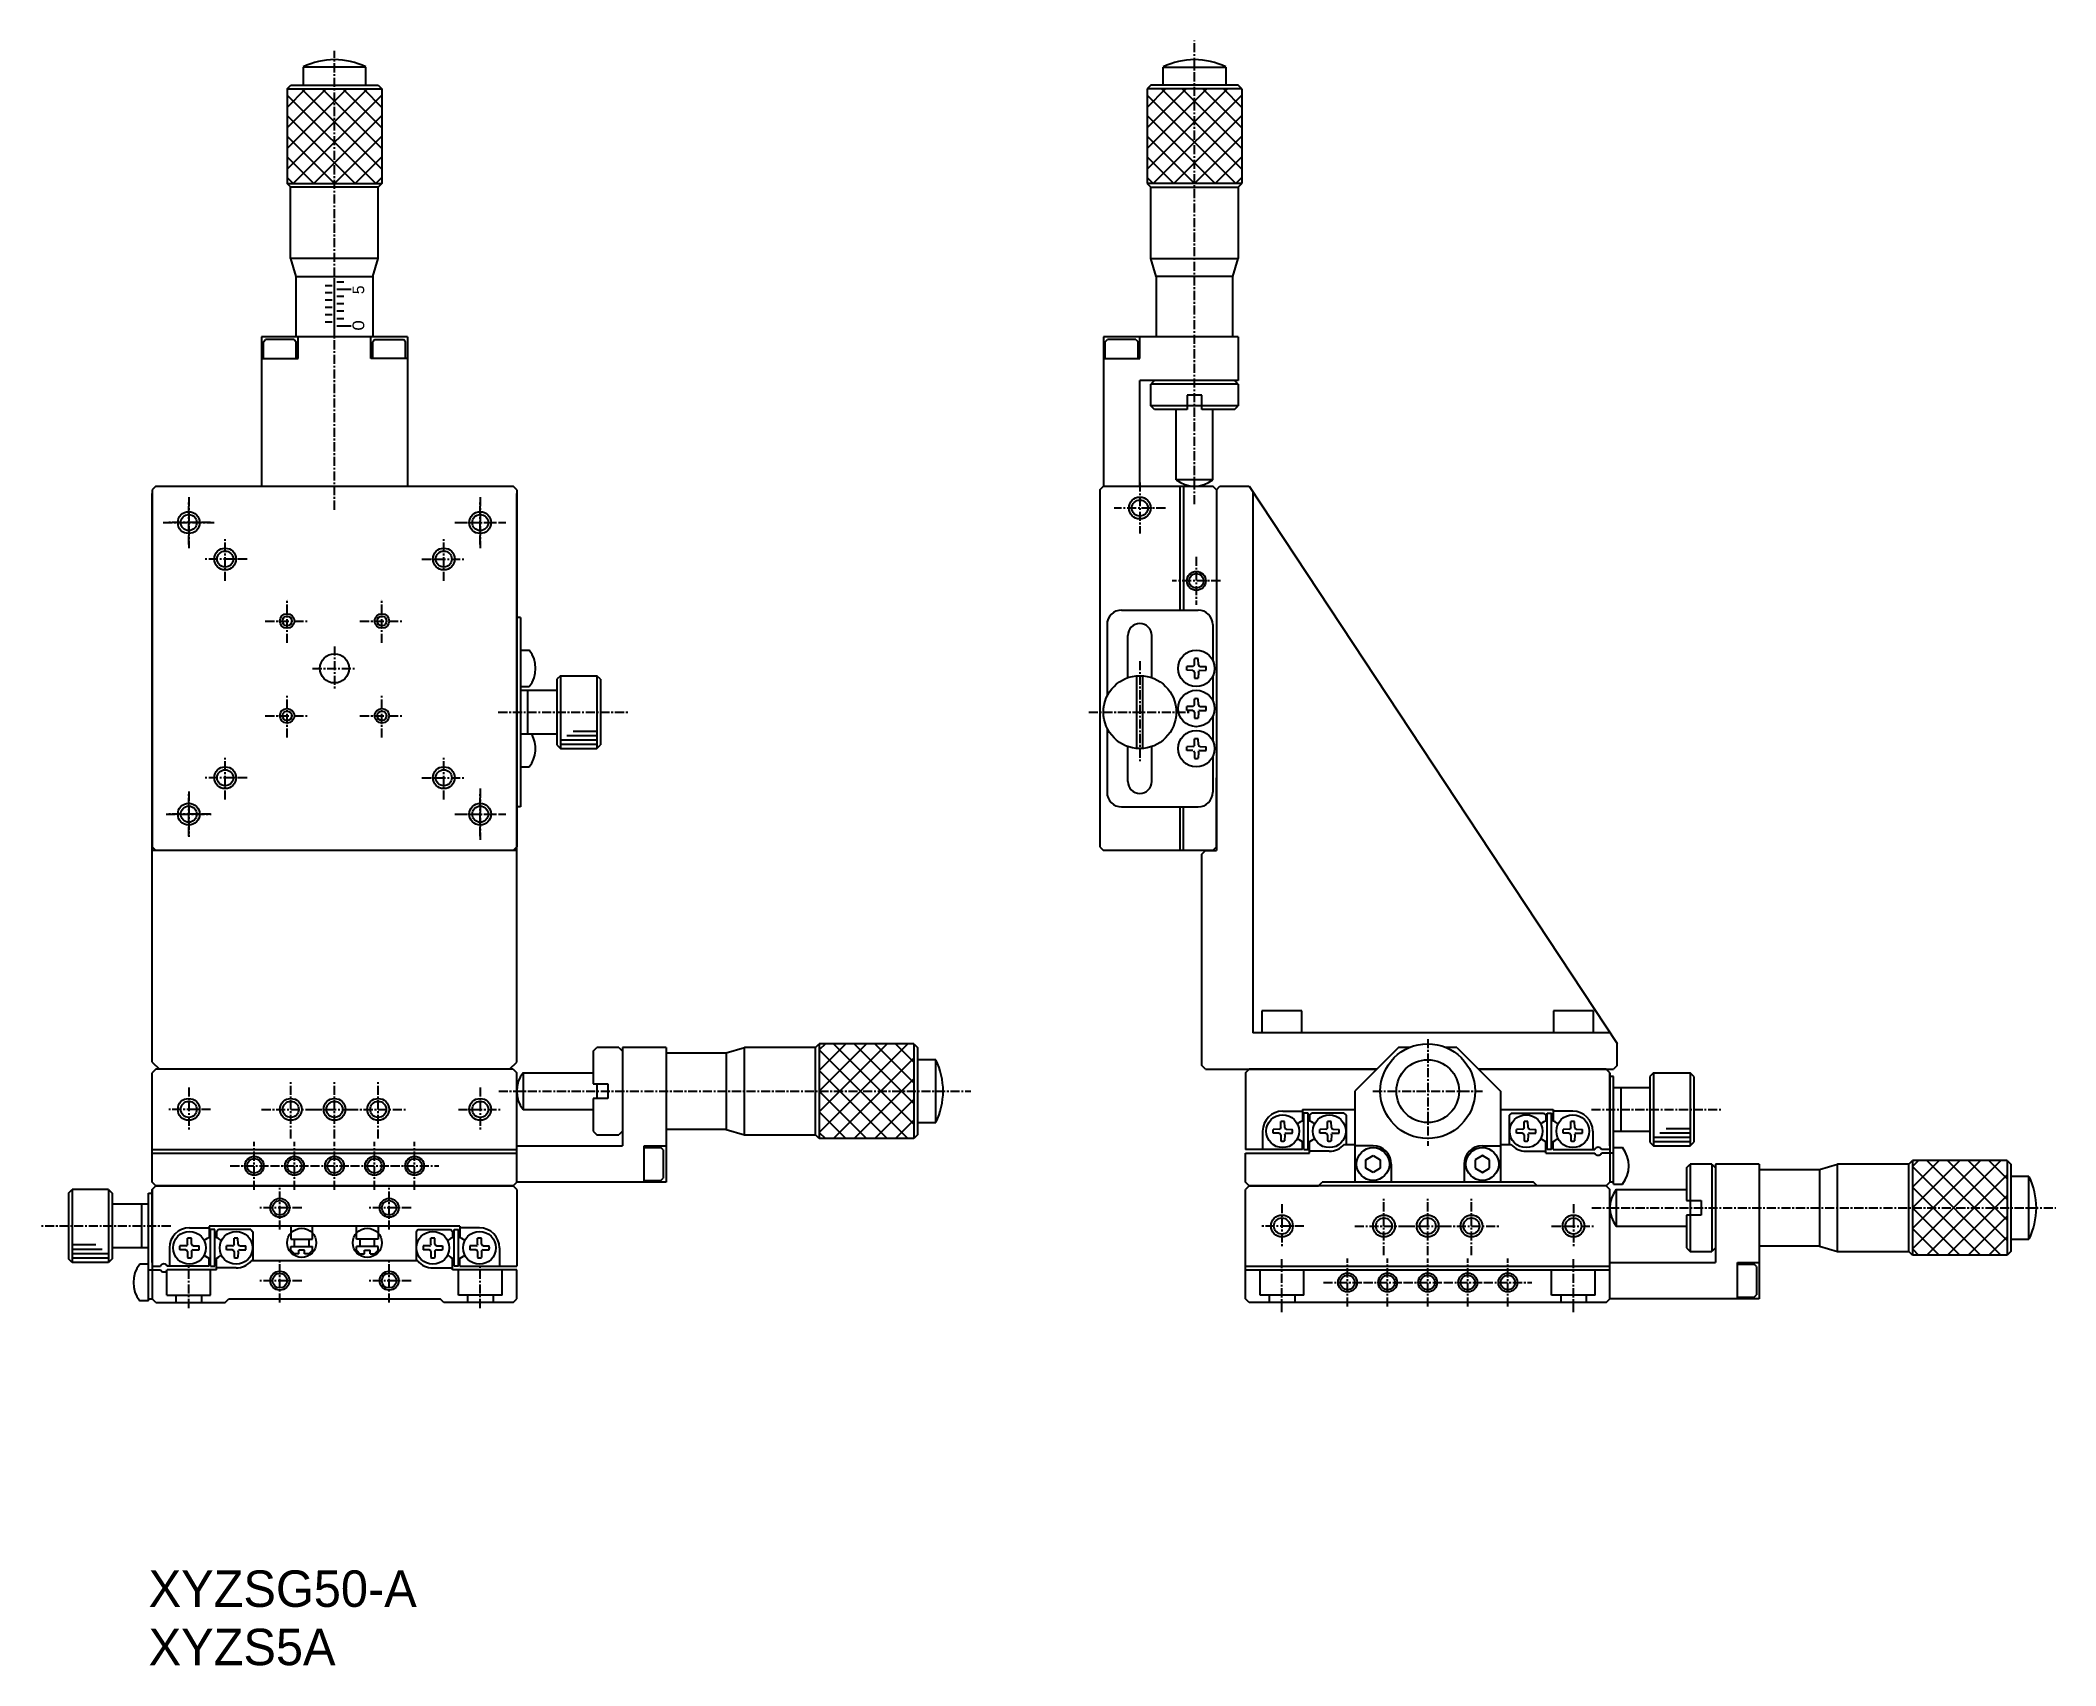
# Model space of a CAD drawing. Extents: x 80 to 357, y 110 to 333.
import ezdxf

# ---------------------------------------------------------------- set-up
doc = ezdxf.new("R2010")
doc.units = 0
doc.linetypes.add('CENTER', pattern=[2, 1.25, -0.25, 0.25, -0.25])
doc.layers.get('0').update_dxf_attribs({"linetype": 'CONTINUOUS'})
doc.layers.add('CENTER', color=1, linetype='CENTER')

msp = doc.modelspace()

# ---------------------------------------------------------------- linework, layer by layer
at = {"color": 3, "linetype": 'CONTINUOUS'}
for p, q in [((124.81, 329.72), (116.21, 329.72)), ((234.21, 329.72), (242.81, 329.72)), ((114.01, 324.19), (116.54, 326.72)), ((114.01, 321.36), (119.37, 326.72)), ((114.01, 318.54), (122.2, 326.72)), ((114.01, 315.71), (125.03, 326.72)), ((114.01, 326.72), (127.01, 326.72)), ((116, 326.72), (127.01, 315.71)), ((118.83, 326.72), (127.01, 318.54)), ((121.66, 326.72), (127.01, 321.36)), ((124.48, 326.72), (127.01, 324.19)), ((234.54, 326.72), (232.01, 324.19)), ((237.37, 326.72), (232.01, 321.36)), ((240.2, 326.72), (232.01, 318.54)), ((243.03, 326.72), (232.01, 315.71)), ((245.01, 326.72), (232.01, 326.72)), ((245.01, 315.71), (234, 326.72)), ((245.01, 318.54), (236.83, 326.72)), ((245.01, 321.36), (239.66, 326.72)), ((245.01, 324.19), (242.48, 326.72)), ((114.01, 325.88), (126.17, 313.72)), ((114.86, 313.72), (127.01, 325.88)), ((244.17, 313.72), (232.01, 325.88)), ((245.01, 325.88), (232.86, 313.72)), ((114.01, 323.05), (123.34, 313.72)), ((117.68, 313.72), (127.01, 323.05)), ((241.34, 313.72), (232.01, 323.05)), ((245.01, 323.05), (235.68, 313.72)), ((114.01, 320.22), (120.51, 313.72)), ((120.51, 313.72), (127.01, 320.22)), ((238.51, 313.72), (232.01, 320.22)), ((245.01, 320.22), (238.51, 313.72)), ((114.01, 317.39), (117.68, 313.72)), ((123.34, 313.72), (127.01, 317.39)), ((235.68, 313.72), (232.01, 317.39)), ((245.01, 317.39), (241.34, 313.72)), ((114.01, 314.57), (114.86, 313.72)), ((114.01, 313.72), (127.01, 313.72)), ((126.17, 313.72), (127.01, 314.57)), ((232.86, 313.72), (232.01, 314.57)), ((245.01, 313.72), (232.01, 313.72)), ((245.01, 314.57), (244.17, 313.72)), ((120.21, 299.72), (119.21, 299.72)), ((120.21, 298.72), (119.21, 298.72)), ((120.51, 292.72), (120.51, 300.72)), ((121.81, 300.22), (120.81, 300.22)), ((122.81, 299.22), (120.81, 299.22)), ((120.21, 297.72), (119.21, 297.72)), ((120.21, 296.72), (119.21, 296.72)), ((121.81, 298.22), (120.81, 298.22)), ((121.81, 297.22), (120.81, 297.22)), ((121.81, 296.22), (120.81, 296.22)), ((120.21, 295.72), (119.21, 295.72)), ((120.21, 294.72), (119.21, 294.72)), ((120.81, 295.22), (121.81, 295.22)), ((120.81, 294.22), (122.81, 294.22)), ((244.51, 286.22), (232.51, 286.22)), ((237.51, 283.22), (232.51, 283.22)), ((244.51, 283.22), (239.51, 283.22)), ((241.01, 273.1), (236.01, 273.1)), ((151.51, 246.22), (151.51, 236.22)), ((156.51, 246.22), (156.51, 236.22)), ((152.38, 238.02), (156.51, 238.02)), ((153.25, 238.62), (156.51, 238.62)), ((151.51, 237.42), (156.51, 237.42)), ((151.51, 236.82), (156.51, 236.82)), ((187.86, 195.72), (187.01, 194.88)), ((190.68, 195.72), (187.01, 192.05)), ((193.51, 195.72), (187.01, 189.22)), ((187.01, 195.72), (187.01, 182.72)), ((199.17, 195.72), (187.01, 183.57)), ((196.34, 195.72), (187.01, 186.39)), ((187.01, 194.88), (199.17, 182.72)), ((189, 195.72), (200.01, 184.71)), ((200.01, 193.74), (189, 182.72)), ((191.83, 195.72), (200.01, 187.54)), ((194.66, 195.72), (200.01, 190.36)), ((197.48, 195.72), (200.01, 193.19)), ((200.01, 195.72), (200.01, 182.72)), ((146.39, 191.72), (146.39, 186.72)), ((187.01, 192.05), (196.34, 182.72)), ((200.01, 190.91), (191.83, 182.72)), ((203.01, 184.92), (203.01, 193.52)), ((301.51, 191.72), (301.51, 181.72)), ((306.51, 191.72), (306.51, 181.72)), ((187.01, 189.22), (193.51, 182.72)), ((200.01, 188.08), (194.66, 182.72)), ((187.01, 186.39), (190.68, 182.72)), ((187.01, 183.57), (187.86, 182.72)), ((200.01, 185.25), (197.48, 182.72)), ((301.51, 182.92), (306.51, 182.92)), ((302.38, 183.52), (306.51, 183.52)), ((303.25, 184.12), (306.51, 184.12)), ((301.51, 182.32), (306.51, 182.32)), ((306.51, 179.22), (306.51, 174.22)), ((309.51, 179.22), (309.51, 167.22)), ((337.86, 179.72), (337.01, 178.88)), ((340.68, 179.72), (337.01, 176.05)), ((343.51, 179.72), (337.01, 173.22)), ((349.17, 179.72), (337.01, 167.57)), ((346.34, 179.72), (337.01, 170.39)), ((337.01, 179.72), (337.01, 166.72)), ((337.01, 178.88), (349.17, 166.72)), ((339, 179.72), (350.01, 168.71)), ((350.01, 177.74), (339, 166.72)), ((341.83, 179.72), (350.01, 171.54)), ((344.66, 179.72), (350.01, 174.36)), ((347.48, 179.72), (350.01, 177.19)), ((350.01, 179.72), (350.01, 166.72)), ((353.01, 168.92), (353.01, 177.52)), ((84.51, 175.72), (84.51, 165.72)), ((89.51, 175.72), (89.51, 165.72)), ((296.39, 175.72), (296.39, 170.72)), ((337.01, 176.05), (346.34, 166.72)), ((350.01, 174.91), (341.83, 166.72)), ((306.51, 172.22), (306.51, 167.22)), ((337.01, 173.22), (343.51, 166.72)), ((350.01, 172.08), (344.66, 166.72)), ((337.01, 170.39), (340.68, 166.72)), ((350.01, 169.25), (347.48, 166.72)), ((87.78, 168.12), (84.51, 168.12)), ((88.65, 167.52), (84.51, 167.52)), ((89.51, 166.92), (84.51, 166.92)), ((89.51, 166.32), (84.51, 166.32)), ((337.01, 167.57), (337.86, 166.72)), ((97.51, 161.22), (97.51, 164.72)), ((103.51, 161.22), (103.51, 164.72)), ((137.51, 161.22), (137.51, 164.72)), ((143.51, 161.22), (143.51, 164.72)), ((247.51, 161.22), (247.51, 164.72)), ((253.51, 161.22), (253.51, 164.72)), ((287.51, 161.22), (287.51, 164.72)), ((293.51, 161.22), (293.51, 164.72)), ((97.51, 161.22), (103.51, 161.22)), ((98.76, 161.22), (98.76, 160.22)), ((102.26, 161.22), (102.26, 160.22)), ((143.51, 161.22), (137.51, 161.22)), ((138.76, 161.22), (138.76, 160.22)), ((142.26, 161.22), (142.26, 160.22)), ((253.51, 161.22), (247.51, 161.22)), ((248.76, 161.22), (248.76, 160.22)), ((252.26, 161.22), (252.26, 160.22)), ((293.51, 161.22), (287.51, 161.22)), ((288.76, 161.22), (288.76, 160.22)), ((292.26, 161.22), (292.26, 160.22))]:
    msp.add_line(p, q, dxfattribs=at)
at = {"color": 7, "linetype": 'CONTINUOUS'}
for p, q in [((116.21, 329.72), (116.21, 327.22)), ((124.81, 327.22), (124.81, 329.72)), ((234.21, 327.22), (234.21, 329.72)), ((242.81, 329.72), (242.81, 327.22)), ((114.01, 326.72), (114.51, 327.22)), ((114.01, 326.72), (114.01, 313.72)), ((114.51, 327.22), (126.51, 327.22)), ((126.51, 327.22), (127.01, 326.72)), ((127.01, 326.72), (127.01, 313.72)), ((232.51, 327.22), (232.01, 326.72)), ((232.01, 326.72), (232.01, 313.72)), ((244.51, 327.22), (232.51, 327.22)), ((245.01, 326.72), (244.51, 327.22)), ((245.01, 326.72), (245.01, 313.72)), ((114.51, 313.22), (114.01, 313.72)), ((114.48, 303.47), (114.48, 313.22)), ((126.51, 313.22), (114.51, 313.22)), ((127.01, 313.72), (126.51, 313.22)), ((126.51, 303.47), (126.51, 313.22)), ((232.01, 313.72), (232.51, 313.22)), ((232.51, 303.47), (232.51, 313.22)), ((232.51, 313.22), (244.51, 313.22)), ((244.51, 313.22), (245.01, 313.72)), ((244.55, 303.47), (244.55, 313.22)), ((126.51, 303.47), (114.51, 303.47)), ((115.26, 300.97), (114.51, 303.47)), ((125.76, 300.97), (126.51, 303.47)), ((232.51, 303.47), (244.51, 303.47)), ((233.26, 300.97), (232.51, 303.47)), ((243.76, 300.97), (244.51, 303.47)), ((115.26, 300.97), (125.76, 300.97)), ((115.26, 292.72), (115.26, 300.97)), ((125.76, 300.97), (125.76, 292.72)), ((243.76, 300.97), (233.26, 300.97)), ((233.26, 300.97), (233.26, 292.72)), ((243.76, 292.72), (243.76, 300.97)), ((130.51, 292.72), (110.51, 292.72)), ((110.51, 292.72), (110.51, 272.22)), ((110.76, 292.02), (111.06, 292.32)), ((110.76, 289.72), (110.76, 292.02)), ((114.96, 292.32), (111.06, 292.32)), ((114.96, 292.32), (115.26, 292.02)), ((115.26, 289.72), (115.26, 292.02)), ((115.51, 289.72), (115.51, 292.72)), ((125.51, 289.72), (125.51, 292.72)), ((126.06, 292.32), (125.76, 292.02)), ((125.76, 289.72), (125.76, 292.02)), ((126.06, 292.32), (129.96, 292.32)), ((130.26, 292.02), (129.96, 292.32)), ((130.26, 289.72), (130.26, 292.02)), ((130.51, 292.72), (130.51, 272.22)), ((244.51, 292.72), (226.01, 292.72)), ((226.01, 292.72), (226.01, 272.22)), ((226.26, 292.02), (226.56, 292.32)), ((226.26, 289.72), (226.26, 292.02)), ((230.46, 292.32), (226.56, 292.32)), ((230.46, 292.32), (230.76, 292.02)), ((230.76, 289.72), (230.76, 292.02)), ((231.01, 289.72), (231.01, 292.72)), ((244.51, 292.72), (244.51, 286.72)), ((110.51, 289.72), (115.51, 289.72)), ((130.51, 289.72), (125.51, 289.72)), ((226.01, 289.72), (231.01, 289.72)), ((244.51, 286.72), (231.01, 286.72)), ((231.01, 272.22), (231.01, 286.72)), ((233.01, 286.72), (232.51, 286.22)), ((232.51, 283.22), (232.51, 286.22)), ((244.51, 286.22), (244.01, 286.72)), ((244.51, 286.22), (244.51, 283.22)), ((233.01, 282.72), (232.51, 283.22)), ((237.51, 282.72), (233.01, 282.72)), ((236.01, 273.1), (236.01, 282.72)), ((239.51, 284.72), (237.51, 284.72)), ((237.51, 284.72), (237.51, 282.72)), ((239.51, 283.22), (237.51, 283.22)), ((239.51, 282.72), (239.51, 284.72)), ((244.01, 282.72), (239.51, 282.72)), ((241.01, 273.1), (241.01, 282.72)), ((244.01, 282.72), (244.51, 283.22)), ((96.01, 272.22), (95.51, 271.72)), ((95.51, 271.72), (95.51, 222.72)), ((95.51, 193.22), (95.51, 271.22)), ((96.01, 272.22), (145.01, 272.22)), ((96.51, 272.22), (144.51, 272.22)), ((145.51, 271.72), (145.01, 272.22)), ((145.51, 271.72), (145.51, 222.72)), ((145.51, 193.22), (145.51, 271.22)), ((225.51, 271.72), (226.01, 272.22)), ((225.51, 271.72), (225.51, 222.72)), ((226.01, 272.22), (241.01, 272.22)), ((236.51, 272.22), (236.51, 255.22)), ((237.01, 272.22), (237.01, 255.22)), ((241.01, 272.22), (241.51, 271.72)), ((241.51, 271.72), (241.01, 272.22)), ((241.51, 271.72), (241.01, 272.22)), ((241.51, 271.72), (242.01, 272.22)), ((241.51, 271.72), (241.51, 222.22)), ((242.01, 272.22), (246.01, 272.22)), ((246.01, 272.22), (296.51, 195.78)), ((246.51, 271.47), (246.51, 197.22)), ((228.51, 255.22), (239.01, 255.22)), ((146.01, 254.22), (145.51, 254.22)), ((146.01, 254.22), (146.01, 228.22)), ((226.51, 253.22), (226.51, 243.4)), ((229.36, 246.01), (229.36, 251.72)), ((232.66, 245.87), (232.66, 251.72)), ((241.01, 253.22), (241.01, 248.31)), ((241.01, 252.22), (241.01, 248.31)), ((146.01, 249.72), (147.24, 249.72)), ((151.51, 246.22), (151.01, 245.72)), ((151.51, 246.22), (156.51, 246.22)), ((157.01, 245.72), (156.51, 246.22)), ((230.61, 236.24), (230.61, 246.21)), ((231.41, 236.24), (231.41, 246.21)), ((238.28, 247.5), (237.44, 247.48)), ((238.28, 246.95), (237.44, 246.96)), ((238.28, 247.5), (238.42, 247.56)), ((238.28, 246.95), (238.42, 246.89)), ((238.49, 247.72), (238.42, 247.56)), ((238.49, 246.72), (238.42, 246.89)), ((238.49, 247.72), (238.5, 248.55)), ((238.49, 246.72), (238.5, 245.9)), ((239.04, 247.72), (239.02, 248.55)), ((239.04, 246.72), (239.02, 245.9)), ((239.04, 247.72), (239.11, 247.56)), ((239.04, 246.72), (239.11, 246.89)), ((239.25, 247.5), (239.11, 247.56)), ((239.25, 246.95), (239.11, 246.89)), ((239.25, 247.5), (240.09, 247.48)), ((239.25, 246.95), (240.09, 246.96)), ((241.01, 246.13), (241.01, 242.81)), ((146.01, 244.72), (147.24, 244.72)), ((146.01, 244.22), (151.01, 244.22)), ((147.01, 244.22), (147.01, 238.22)), ((151.01, 245.72), (151.01, 236.72)), ((157.01, 245.72), (157.01, 236.72)), ((238.28, 242), (237.44, 241.98)), ((238.28, 241.45), (237.44, 241.46)), ((238.28, 242), (238.42, 242.06)), ((238.28, 241.45), (238.42, 241.39)), ((238.49, 242.22), (238.42, 242.06)), ((238.49, 241.22), (238.42, 241.39)), ((238.49, 242.22), (238.5, 243.05)), ((238.49, 241.22), (238.5, 240.4)), ((239.04, 242.22), (239.02, 243.05)), ((239.04, 241.22), (239.02, 240.4)), ((239.04, 242.22), (239.11, 242.06)), ((239.04, 241.22), (239.11, 241.39)), ((239.25, 242), (239.11, 242.06)), ((239.25, 241.45), (239.11, 241.39)), ((239.25, 242), (240.09, 241.98)), ((239.25, 241.45), (240.09, 241.46)), ((241.01, 240.63), (241.01, 237.31)), ((146.01, 238.22), (151.01, 238.22)), ((226.51, 239.04), (226.51, 230.22)), ((151.01, 236.72), (151.51, 236.22)), ((151.51, 236.22), (156.51, 236.22)), ((156.51, 236.22), (157.01, 236.72)), ((229.36, 231.72), (229.36, 236.44)), ((232.66, 231.72), (232.66, 236.58)), ((238.28, 236.5), (237.44, 236.48)), ((238.28, 235.95), (237.44, 235.96)), ((238.28, 236.5), (238.42, 236.56)), ((238.49, 236.72), (238.42, 236.56)), ((238.49, 235.72), (238.42, 235.89)), ((238.49, 236.72), (238.5, 237.55)), ((238.49, 235.72), (238.5, 234.9)), ((239.04, 236.72), (239.02, 237.55)), ((239.04, 235.72), (239.02, 234.9)), ((239.04, 236.72), (239.11, 236.56)), ((239.04, 235.72), (239.11, 235.89)), ((239.25, 236.5), (239.11, 236.56)), ((239.25, 235.95), (239.11, 235.89)), ((239.25, 236.5), (240.09, 236.48)), ((239.25, 235.95), (240.09, 235.96)), ((241.01, 235.13), (241.01, 230.22)), ((146.01, 233.72), (147.24, 233.72)), ((241.51, 222.72), (241.51, 232.22)), ((241.51, 222.72), (241.51, 232.22)), ((146.01, 228.22), (145.51, 228.22)), ((228.51, 228.22), (239.01, 228.22)), ((236.51, 228.22), (236.51, 222.22)), ((237.01, 222.22), (237.01, 228.22)), ((95.51, 222.72), (96.01, 222.22)), ((145.51, 222.22), (95.51, 222.22)), ((145.01, 222.22), (96.01, 222.22)), ((145.01, 222.22), (145.51, 222.72)), ((225.51, 222.72), (226.01, 222.22)), ((241.01, 222.22), (226.01, 222.22)), ((239.51, 221.72), (240.01, 222.22)), ((239.51, 192.72), (239.51, 221.72)), ((240.01, 222.22), (241.51, 222.22)), ((241.51, 222.72), (241.01, 222.22)), ((241.51, 222.72), (241.01, 222.22)), ((253.26, 200.22), (247.76, 200.22)), ((247.76, 200.22), (247.76, 197.22)), ((253.26, 197.22), (253.26, 200.22)), ((293.26, 200.22), (287.76, 200.22)), ((287.76, 200.22), (287.76, 197.22)), ((293.26, 197.22), (293.26, 200.22)), ((295.56, 197.22), (246.51, 197.22)), ((156.01, 194.72), (156.51, 195.22)), ((156.01, 194.72), (156.01, 190.22)), ((159.51, 195.22), (156.51, 195.22)), ((159.51, 195.22), (160.01, 194.72)), ((166.01, 195.22), (160.01, 195.22)), ((160.01, 195.22), (160.01, 181.72)), ((166.01, 195.22), (166.01, 176.72)), ((166.01, 194.47), (174.26, 194.47)), ((174.26, 194.47), (176.76, 195.22)), ((174.26, 194.47), (174.26, 183.97)), ((176.76, 195.26), (186.51, 195.26)), ((176.76, 183.22), (176.76, 195.22)), ((186.51, 195.22), (187.01, 195.72)), ((186.51, 183.22), (186.51, 195.22)), ((200.01, 195.72), (187.01, 195.72)), ((200.01, 195.72), (200.51, 195.22)), ((200.51, 195.22), (200.51, 183.22)), ((266.51, 195.22), (260.51, 189.22)), ((268.01, 195.22), (266.51, 195.22)), ((274.51, 195.22), (273.01, 195.22)), ((274.51, 195.22), (280.51, 189.22)), ((296.51, 192.72), (296.51, 195.78)), ((95.51, 193.22), (96.51, 192.22)), ((96.01, 192.22), (95.51, 191.72)), ((95.51, 176.72), (95.51, 191.72)), ((145.01, 192.22), (96.01, 192.22)), ((144.51, 192.22), (96.51, 192.22)), ((144.51, 192.22), (145.51, 193.22)), ((145.01, 192.22), (145.51, 191.72)), ((145.51, 176.72), (145.51, 191.72)), ((146.39, 191.72), (156.01, 191.72)), ((203.01, 193.52), (200.51, 193.52)), ((240.01, 192.22), (239.51, 192.72)), ((240.01, 192.22), (263.51, 192.22)), ((245.51, 191.72), (246.01, 192.22)), ((245.51, 191.72), (245.51, 181.22)), ((263.51, 192.22), (246.01, 192.22)), ((295.01, 192.22), (277.51, 192.22)), ((277.51, 192.22), (296.01, 192.22)), ((295.51, 191.72), (295.01, 192.22)), ((295.51, 181.72), (295.51, 191.72)), ((295.51, 191.72), (295.51, 180.72)), ((296.01, 191.22), (295.51, 191.22)), ((296.51, 192.72), (296.01, 192.22)), ((296.01, 176.47), (296.01, 191.22)), ((301.51, 191.72), (301.01, 191.22)), ((301.01, 191.22), (301.01, 182.22)), ((301.51, 191.72), (306.51, 191.72)), ((307.01, 191.22), (306.51, 191.72)), ((307.01, 191.22), (307.01, 182.22)), ((156.01, 190.22), (158.01, 190.22)), ((158.01, 188.22), (156.01, 188.22)), ((156.01, 188.22), (156.01, 183.72)), ((156.51, 190.22), (156.51, 188.22)), ((158.01, 190.22), (158.01, 188.22)), ((260.51, 189.22), (260.51, 176.72)), ((280.51, 189.22), (280.51, 176.72)), ((296.01, 189.72), (301.01, 189.72)), ((297.01, 189.72), (297.01, 183.72)), ((146.39, 186.72), (156.01, 186.72)), ((250.61, 186.47), (253.31, 186.47)), ((253.31, 186.72), (253.31, 185.14)), ((253.31, 186.72), (260.51, 186.72)), ((254.11, 186.22), (253.51, 186.22)), ((253.51, 181.22), (253.51, 186.22)), ((254.11, 181.22), (254.11, 186.22)), ((254.31, 185.92), (254.61, 186.22)), ((254.31, 185.92), (254.31, 185.14)), ((259.01, 186.22), (254.61, 186.22)), ((259.01, 186.22), (259.31, 185.92)), ((259.31, 185.92), (259.31, 181.92)), ((280.51, 186.72), (287.71, 186.72)), ((282.01, 186.22), (281.71, 185.92)), ((281.71, 185.92), (281.71, 181.92)), ((282.01, 186.22), (286.41, 186.22)), ((286.41, 186.22), (286.71, 185.92)), ((286.71, 185.92), (286.71, 185.14)), ((286.91, 186.22), (287.51, 186.22)), ((286.91, 181.22), (286.91, 186.22)), ((287.51, 181.22), (287.51, 186.22)), ((287.71, 186.72), (287.71, 185.14)), ((290.41, 186.47), (287.71, 186.47)), ((156.01, 183.72), (156.51, 183.22)), ((156.51, 183.22), (159.51, 183.22)), ((160.01, 183.72), (159.51, 183.22)), ((174.26, 183.97), (166.01, 183.97)), ((174.26, 183.97), (176.76, 183.22)), ((176.76, 183.22), (186.51, 183.22)), ((187.01, 182.72), (186.51, 183.22)), ((200.01, 182.72), (187.01, 182.72)), ((200.51, 183.22), (200.01, 182.72)), ((200.51, 184.92), (203.01, 184.92)), ((247.86, 183.72), (247.86, 181.22)), ((250.13, 184), (249.29, 183.98)), ((250.13, 183.45), (249.29, 183.46)), ((250.13, 184), (250.27, 184.06)), ((250.13, 183.45), (250.27, 183.39)), ((250.34, 184.22), (250.27, 184.06)), ((250.34, 183.22), (250.27, 183.39)), ((250.34, 184.22), (250.35, 185.05)), ((250.34, 183.22), (250.35, 182.4)), ((250.89, 184.22), (250.87, 185.05)), ((250.89, 183.22), (250.87, 182.4)), ((250.89, 184.22), (250.96, 184.06)), ((250.89, 183.22), (250.96, 183.39)), ((251.1, 184), (250.96, 184.06)), ((251.1, 183.45), (250.96, 183.39)), ((251.1, 184), (251.94, 183.98)), ((251.1, 183.45), (251.94, 183.46)), ((256.53, 184), (255.69, 183.98)), ((256.53, 183.45), (255.69, 183.46)), ((256.53, 184), (256.67, 184.06)), ((256.53, 183.45), (256.67, 183.39)), ((256.74, 184.22), (256.67, 184.06)), ((256.74, 183.22), (256.67, 183.39)), ((256.74, 184.22), (256.75, 185.05)), ((256.74, 183.22), (256.75, 182.4)), ((257.29, 184.22), (257.27, 185.05)), ((257.29, 183.22), (257.27, 182.4)), ((257.29, 184.22), (257.36, 184.06)), ((257.29, 183.22), (257.36, 183.39)), ((257.5, 184), (257.36, 184.06)), ((257.5, 183.45), (257.36, 183.39)), ((257.5, 184), (258.34, 183.98)), ((257.5, 183.45), (258.34, 183.46)), ((283.53, 184), (282.69, 183.98)), ((283.53, 183.45), (282.69, 183.46)), ((283.53, 184), (283.67, 184.06)), ((283.53, 183.45), (283.67, 183.39)), ((283.74, 184.22), (283.67, 184.06)), ((283.74, 183.22), (283.67, 183.39)), ((283.74, 184.22), (283.75, 185.05)), ((283.74, 183.22), (283.75, 182.4)), ((284.29, 184.22), (284.27, 185.05)), ((284.29, 183.22), (284.27, 182.4)), ((284.29, 184.22), (284.36, 184.06)), ((284.29, 183.22), (284.36, 183.39)), ((284.5, 184), (284.36, 184.06)), ((284.5, 183.45), (284.36, 183.39)), ((284.5, 184), (285.34, 183.98)), ((284.5, 183.45), (285.34, 183.46)), ((289.93, 184), (289.09, 183.98)), ((289.93, 183.45), (289.09, 183.46)), ((289.93, 184), (290.07, 184.06)), ((289.93, 183.45), (290.07, 183.39)), ((290.14, 184.22), (290.07, 184.06)), ((290.14, 183.22), (290.07, 183.39)), ((290.14, 184.22), (290.15, 185.05)), ((290.14, 183.22), (290.15, 182.4)), ((290.69, 184.22), (290.67, 185.05)), ((290.69, 183.22), (290.67, 182.4)), ((290.69, 184.22), (290.76, 184.06)), ((290.69, 183.22), (290.76, 183.39)), ((290.9, 184), (290.76, 184.06)), ((290.9, 183.45), (290.76, 183.39)), ((290.9, 184), (291.74, 183.98)), ((290.9, 183.45), (291.74, 183.46)), ((293.16, 183.72), (293.16, 181.22)), ((296.01, 183.72), (301.01, 183.72)), ((95.51, 181.22), (145.51, 181.22)), ((95.51, 180.72), (145.51, 180.72)), ((145.51, 181.72), (160.01, 181.72)), ((163.01, 176.72), (163.01, 181.72)), ((163.01, 181.72), (166.01, 181.72)), ((163.01, 181.47), (165.31, 181.47)), ((165.61, 181.17), (165.31, 181.47)), ((165.61, 181.17), (165.61, 177.27)), ((253.31, 181.22), (245.51, 181.22)), ((245.51, 176.72), (245.51, 180.72)), ((245.51, 180.72), (254.31, 180.72)), ((253.31, 181.22), (253.31, 182.31)), ((253.51, 181.22), (254.11, 181.22)), ((254.31, 180.72), (254.31, 182.31)), ((257.01, 180.97), (254.31, 180.97)), ((259.09, 181.92), (260.51, 181.92)), ((263.01, 181.72), (260.51, 181.72)), ((262.01, 179.8), (263.01, 180.38)), ((262.01, 178.64), (262.01, 179.8)), ((263.01, 180.38), (264.01, 179.8)), ((264.01, 179.8), (264.01, 178.64)), ((278.01, 180.38), (277.01, 179.8)), ((277.01, 179.8), (277.01, 178.64)), ((278.01, 181.72), (280.51, 181.72)), ((279.01, 179.8), (278.01, 180.38)), ((279.01, 178.64), (279.01, 179.8)), ((280.51, 181.92), (281.93, 181.92)), ((284.01, 180.97), (286.71, 180.97)), ((286.71, 180.72), (286.71, 182.31)), ((286.71, 180.72), (293.45, 180.72)), ((287.51, 181.22), (286.91, 181.22)), ((287.71, 181.22), (287.71, 182.31)), ((287.71, 181.22), (293.45, 181.22)), ((295.51, 181.22), (294.37, 181.22)), ((296.01, 180.72), (294.37, 180.72)), ((295.51, 180.72), (295.51, 176.72)), ((296.01, 181.47), (297.24, 181.47)), ((301.01, 182.22), (301.51, 181.72)), ((301.51, 181.72), (306.51, 181.72)), ((306.51, 181.72), (307.01, 182.22)), ((165.31, 176.97), (165.61, 177.27)), ((263.01, 178.07), (262.01, 178.64)), ((264.01, 178.64), (263.01, 178.07)), ((265.51, 179.22), (265.51, 176.72)), ((275.51, 179.22), (275.51, 176.72)), ((277.01, 178.64), (278.01, 178.07)), ((278.01, 178.07), (279.01, 178.64)), ((306.01, 178.72), (306.51, 179.22)), ((306.01, 178.72), (306.01, 174.22)), ((309.51, 179.22), (306.51, 179.22)), ((309.51, 179.22), (310.01, 178.72)), ((316.01, 179.22), (310.01, 179.22)), ((310.01, 179.22), (310.01, 165.72)), ((316.01, 179.22), (316.01, 160.72)), ((316.01, 178.47), (324.26, 178.47)), ((324.26, 178.47), (326.76, 179.22)), ((324.26, 178.47), (324.26, 167.97)), ((326.76, 179.26), (336.51, 179.26)), ((326.76, 167.22), (326.76, 179.22)), ((336.51, 179.22), (337.01, 179.72)), ((336.51, 167.22), (336.51, 179.22)), ((350.01, 179.72), (337.01, 179.72)), ((350.01, 179.72), (350.51, 179.22)), ((350.51, 179.22), (350.51, 167.22)), ((353.01, 177.52), (350.51, 177.52)), ((84.01, 175.22), (84.51, 175.72)), ((84.01, 175.22), (84.01, 166.22)), ((89.51, 175.72), (84.51, 175.72)), ((89.51, 175.72), (90.01, 175.22)), ((90.01, 175.22), (90.01, 166.22)), ((95.01, 175.22), (95.51, 175.22)), ((95.01, 160.47), (95.01, 175.22)), ((96.01, 176.22), (95.51, 176.72)), ((96.01, 176.22), (95.51, 176.72)), ((95.51, 175.72), (96.01, 176.22)), ((95.51, 165.72), (95.51, 175.72)), ((95.51, 175.72), (95.51, 164.72)), ((96.01, 176.22), (145.01, 176.22)), ((145.01, 176.22), (96.01, 176.22)), ((145.51, 176.72), (145.01, 176.22)), ((145.01, 176.22), (145.51, 176.72)), ((145.51, 175.72), (145.01, 176.22)), ((166.01, 176.72), (145.51, 176.72)), ((145.51, 175.72), (145.51, 165.22)), ((163.01, 176.97), (165.31, 176.97)), ((246.01, 176.22), (245.51, 176.72)), ((246.01, 176.22), (245.51, 175.72)), ((245.51, 160.72), (245.51, 175.72)), ((246.01, 176.22), (255.51, 176.22)), ((295.01, 176.22), (246.01, 176.22)), ((255.51, 176.22), (256.01, 176.72)), ((285.01, 176.72), (256.01, 176.72)), ((280.51, 176.72), (260.51, 176.72)), ((285.51, 176.22), (285.01, 176.72)), ((295.01, 176.22), (285.51, 176.22)), ((295.01, 176.22), (295.51, 176.72)), ((295.01, 176.22), (295.51, 175.72)), ((296.01, 176.72), (295.51, 176.72)), ((295.51, 160.72), (295.51, 175.72)), ((296.01, 176.47), (297.24, 176.47)), ((296.39, 175.72), (306.01, 175.72)), ((306.01, 174.22), (308.01, 174.22)), ((306.51, 174.22), (306.51, 172.22)), ((308.01, 174.22), (308.01, 172.22)), ((95.01, 173.72), (90.01, 173.72)), ((94.01, 173.72), (94.01, 167.72)), ((308.01, 172.22), (306.01, 172.22)), ((306.01, 172.22), (306.01, 167.72)), ((100.34, 168.22), (100.35, 169.05)), ((100.61, 170.47), (103.31, 170.47)), ((100.89, 168.22), (100.87, 169.05)), ((103.31, 170.72), (103.31, 169.14)), ((137.71, 170.72), (103.31, 170.72)), ((104.11, 170.22), (103.51, 170.22)), ((103.51, 165.22), (103.51, 170.22)), ((104.11, 165.22), (104.11, 170.22)), ((104.61, 170.22), (104.31, 169.92)), ((104.31, 169.92), (104.31, 169.14)), ((109.01, 170.22), (104.61, 170.22)), ((106.74, 168.22), (106.75, 169.05)), ((107.29, 168.22), (107.27, 169.05)), ((109.01, 170.22), (109.31, 169.92)), ((109.31, 169.92), (109.31, 165.92)), ((114.51, 170.72), (114.51, 168.92)), ((114.51, 168.92), (117.51, 168.92)), ((115.01, 167.92), (115.01, 168.92)), ((117.01, 168.92), (117.01, 167.92)), ((117.51, 168.92), (117.51, 170.72)), ((123.51, 168.92), (123.51, 170.72)), ((126.51, 168.92), (123.51, 168.92)), ((124.01, 168.92), (124.01, 167.92)), ((126.01, 167.92), (126.01, 168.92)), ((126.51, 170.72), (126.51, 168.92)), ((132.01, 170.22), (131.71, 169.92)), ((131.71, 169.92), (131.71, 165.92)), ((132.01, 170.22), (136.41, 170.22)), ((133.74, 168.22), (133.75, 169.05)), ((134.29, 168.22), (134.27, 169.05)), ((136.71, 169.92), (136.41, 170.22)), ((136.71, 169.92), (136.71, 169.14)), ((136.91, 170.22), (137.51, 170.22)), ((136.91, 165.22), (136.91, 170.22)), ((137.51, 165.22), (137.51, 170.22)), ((137.71, 170.72), (137.71, 169.14)), ((140.41, 170.47), (137.71, 170.47)), ((140.14, 168.22), (140.15, 169.05)), ((140.69, 168.22), (140.67, 169.05)), ((296.39, 170.72), (306.01, 170.72)), ((350.51, 168.92), (353.01, 168.92)), ((84.51, 165.72), (84.01, 166.22)), ((90.01, 166.22), (89.51, 165.72)), ((95.01, 167.72), (90.01, 167.72)), ((97.86, 167.72), (97.86, 165.22)), ((100.13, 168), (99.29, 167.98)), ((100.13, 167.45), (99.29, 167.46)), ((100.13, 168), (100.27, 168.06)), ((100.13, 167.45), (100.27, 167.39)), ((100.34, 168.22), (100.27, 168.06)), ((100.34, 167.22), (100.27, 167.39)), ((100.34, 167.22), (100.35, 166.4)), ((100.89, 167.22), (100.87, 166.4)), ((100.89, 168.22), (100.96, 168.06)), ((100.89, 167.22), (100.96, 167.39)), ((101.1, 168), (100.96, 168.06)), ((101.1, 167.45), (100.96, 167.39)), ((101.1, 168), (101.94, 167.98)), ((101.1, 167.45), (101.94, 167.46)), ((103.31, 165.22), (103.31, 166.31)), ((104.31, 164.72), (104.31, 166.31)), ((106.53, 168), (105.69, 167.98)), ((106.53, 167.45), (105.69, 167.46)), ((106.53, 168), (106.67, 168.06)), ((106.53, 167.45), (106.67, 167.39)), ((106.74, 168.22), (106.67, 168.06)), ((106.74, 167.22), (106.67, 167.39)), ((106.74, 167.22), (106.75, 166.4)), ((107.29, 167.22), (107.27, 166.4)), ((107.29, 168.22), (107.36, 168.06)), ((107.29, 167.22), (107.36, 167.39)), ((107.5, 168), (107.36, 168.06)), ((107.5, 167.45), (107.36, 167.39)), ((107.5, 168), (108.34, 167.98)), ((107.5, 167.45), (108.34, 167.46)), ((131.93, 165.92), (109.09, 165.92)), ((114.51, 167.92), (117.51, 167.92)), ((114.51, 167.42), (114.51, 167.92)), ((114.51, 167.42), (115.01, 166.92)), ((115.61, 166.92), (115.01, 166.92)), ((115.61, 166.92), (115.61, 167.42)), ((116.41, 167.42), (115.61, 167.42)), ((116.41, 166.92), (116.41, 167.42)), ((117.01, 166.92), (116.41, 166.92)), ((117.51, 167.42), (117.01, 166.92)), ((117.51, 167.42), (117.51, 167.92)), ((126.51, 167.92), (123.51, 167.92)), ((123.51, 167.42), (123.51, 167.92)), ((123.51, 167.42), (124.01, 166.92)), ((124.01, 166.92), (124.61, 166.92)), ((124.61, 167.42), (125.41, 167.42)), ((124.61, 166.92), (124.61, 167.42)), ((125.41, 166.92), (125.41, 167.42)), ((125.41, 166.92), (126.01, 166.92)), ((126.51, 167.42), (126.01, 166.92)), ((126.51, 167.42), (126.51, 167.92)), ((133.53, 168), (132.69, 167.98)), ((133.53, 167.45), (132.69, 167.46)), ((133.53, 168), (133.67, 168.06)), ((133.53, 167.45), (133.67, 167.39)), ((133.74, 168.22), (133.67, 168.06)), ((133.74, 167.22), (133.67, 167.39)), ((133.74, 167.22), (133.75, 166.4)), ((134.29, 167.22), (134.27, 166.4)), ((134.29, 168.22), (134.36, 168.06)), ((134.29, 167.22), (134.36, 167.39)), ((134.5, 168), (134.36, 168.06)), ((134.5, 167.45), (134.36, 167.39)), ((134.5, 168), (135.34, 167.98)), ((134.5, 167.45), (135.34, 167.46)), ((136.71, 164.72), (136.71, 166.31)), ((137.71, 165.22), (137.71, 166.31)), ((139.93, 168), (139.09, 167.98)), ((139.93, 167.45), (139.09, 167.46)), ((139.93, 168), (140.07, 168.06)), ((139.93, 167.45), (140.07, 167.39)), ((140.14, 168.22), (140.07, 168.06)), ((140.14, 167.22), (140.07, 167.39)), ((140.14, 167.22), (140.15, 166.4)), ((140.69, 167.22), (140.67, 166.4)), ((140.69, 168.22), (140.76, 168.06)), ((140.69, 167.22), (140.76, 167.39)), ((140.9, 168), (140.76, 168.06)), ((140.9, 167.45), (140.76, 167.39)), ((140.9, 168), (141.74, 167.98)), ((140.9, 167.45), (141.74, 167.46)), ((143.16, 167.72), (143.16, 165.22)), ((306.01, 167.72), (306.51, 167.22)), ((306.51, 167.22), (309.51, 167.22)), ((310.01, 167.72), (309.51, 167.22)), ((324.26, 167.97), (316.01, 167.97)), ((324.26, 167.97), (326.76, 167.22)), ((326.76, 167.22), (336.51, 167.22)), ((337.01, 166.72), (336.51, 167.22)), ((350.01, 166.72), (337.01, 166.72)), ((350.51, 167.22), (350.01, 166.72)), ((89.51, 165.72), (84.51, 165.72)), ((95.01, 165.47), (93.79, 165.47)), ((95.01, 164.72), (96.65, 164.72)), ((95.51, 165.22), (96.65, 165.22)), ((95.51, 164.72), (95.51, 160.72)), ((103.31, 165.22), (97.57, 165.22)), ((104.31, 164.72), (97.57, 164.72)), ((103.51, 165.22), (104.11, 165.22)), ((107.01, 164.97), (104.31, 164.97)), ((134.01, 164.97), (136.71, 164.97)), ((145.51, 164.72), (136.71, 164.72)), ((137.51, 165.22), (136.91, 165.22)), ((137.71, 165.22), (145.51, 165.22)), ((145.51, 160.72), (145.51, 164.72)), ((245.51, 165.22), (295.51, 165.22)), ((245.51, 164.72), (295.51, 164.72)), ((295.51, 165.72), (310.01, 165.72)), ((313.01, 165.72), (316.01, 165.72)), ((313.01, 160.72), (313.01, 165.72)), ((313.01, 165.47), (315.31, 165.47)), ((315.61, 165.17), (315.31, 165.47)), ((315.61, 165.17), (315.61, 161.27)), ((95.01, 160.47), (93.79, 160.47)), ((95.01, 160.72), (95.51, 160.72)), ((96.01, 160.22), (95.51, 160.72)), ((105.51, 160.22), (106.01, 160.72)), ((106.01, 160.72), (135.01, 160.72)), ((135.51, 160.22), (135.01, 160.72)), ((145.01, 160.22), (145.51, 160.72)), ((246.01, 160.22), (245.51, 160.72)), ((246.01, 160.22), (245.51, 160.72)), ((295.51, 160.72), (295.01, 160.22)), ((295.01, 160.22), (295.51, 160.72)), ((295.01, 160.22), (295.51, 160.72)), ((316.01, 160.72), (295.51, 160.72)), ((313.01, 160.97), (315.31, 160.97)), ((315.31, 160.97), (315.61, 161.27)), ((96.01, 160.22), (105.51, 160.22)), ((145.01, 160.22), (135.51, 160.22)), ((295.01, 160.22), (246.01, 160.22))]:
    msp.add_line(p, q, dxfattribs=at)
at = {"color": 3, "linetype": 'CONTINUOUS'}
for centre, radius in [((100.51, 267.22), 1.5), ((140.51, 267.22), 1.5), ((231.01, 269.22), 1.5), ((105.51, 262.22), 1.5), ((135.51, 262.22), 1.5), ((238.76, 259.22), 1.3), ((114.01, 253.72), 0.65), ((127.01, 253.72), 0.65), ((114.01, 240.72), 0.65), ((127.01, 240.72), 0.65), ((105.51, 232.22), 1.5), ((135.51, 232.22), 1.5), ((100.51, 227.22), 1.5), ((140.51, 227.22), 1.5), ((100.51, 186.72), 1.5), ((114.51, 186.72), 1.5), ((120.51, 186.72), 1.5), ((126.51, 186.72), 1.5), ((140.51, 186.72), 1.5), ((109.51, 178.97), 1.3), ((109.51, 178.97), 1), ((115.01, 178.97), 1.3), ((115.01, 178.97), 1), ((120.51, 178.97), 1.3), ((120.51, 178.97), 1), ((126.01, 178.97), 1.3), ((126.01, 178.97), 1), ((131.51, 178.97), 1.3), ((131.51, 178.97), 1), ((113.01, 173.22), 1.3), ((128.01, 173.22), 1.3), ((250.51, 170.72), 1.5), ((264.51, 170.72), 1.5), ((270.51, 170.72), 1.5), ((276.51, 170.72), 1.5), ((290.51, 170.72), 1.5), ((116.01, 168.42), 2), ((125.01, 168.42), 2), ((113.01, 163.22), 1.3), ((128.01, 163.22), 1.3), ((259.51, 162.97), 1.3), ((259.51, 162.97), 1), ((265.01, 162.97), 1.3), ((265.01, 162.97), 1), ((270.51, 162.97), 1.3), ((270.51, 162.97), 1), ((276.01, 162.97), 1.3), ((276.01, 162.97), 1), ((281.51, 162.97), 1.3), ((281.51, 162.97), 1)]:
    msp.add_circle(centre, radius, dxfattribs=at)
at = {"color": 7, "linetype": 'CONTINUOUS'}
for centre, radius in [((100.51, 267.22), 1.1), ((140.51, 267.22), 1.1), ((231.01, 269.22), 1.1), ((105.51, 262.22), 1.1), ((135.51, 262.22), 1.1), ((238.76, 259.22), 1), ((114.01, 253.72), 1), ((127.01, 253.72), 1), ((120.51, 247.22), 2), ((238.76, 247.22), 2.5), ((231.01, 241.22), 5), ((238.76, 241.72), 2.5), ((114.01, 240.72), 1), ((127.01, 240.72), 1), ((238.76, 236.22), 2.5), ((105.51, 232.22), 1.1), ((135.51, 232.22), 1.1), ((100.51, 227.22), 1.1), ((140.51, 227.22), 1.1), ((270.51, 189.22), 6.5), ((270.51, 189.22), 4.3), ((100.51, 186.72), 1.1), ((114.51, 186.72), 1.1), ((120.51, 186.72), 1.1), ((126.51, 186.72), 1.1), ((140.51, 186.72), 1.1), ((250.61, 183.72), 2.25), ((257.01, 183.72), 2.25), ((284.01, 183.72), 2.25), ((290.41, 183.72), 2.25), ((263.01, 179.22), 2.25), ((278.01, 179.22), 2.25), ((113.01, 173.22), 1), ((128.01, 173.22), 1), ((250.51, 170.72), 1.1), ((264.51, 170.72), 1.1), ((270.51, 170.72), 1.1), ((276.51, 170.72), 1.1), ((290.51, 170.72), 1.1), ((100.61, 167.72), 2.25), ((107.01, 167.72), 2.25), ((134.01, 167.72), 2.25), ((140.41, 167.72), 2.25), ((113.01, 163.22), 1), ((128.01, 163.22), 1)]:
    msp.add_circle(centre, radius, dxfattribs=at)
for centre, radius, start, end in [((120.51, 320.98), 9.75, 63.8162, 116.1838), ((238.51, 320.98), 9.75, 63.8162, 116.1838), ((238.51, 276.22), 4, 231.3178, 308.6822), ((228.51, 253.22), 2, 90, 180), ((239.01, 253.22), 2, 0, 90), ((231.01, 251.72), 1.65, 0, 180), ((144.11, 247.22), 4, 321.3178, 38.6822), ((238.76, 247.22), 1.35, 168.8959, 191.1041), ((238.76, 247.22), 1.35, 78.8959, 101.1041), ((238.76, 247.22), 1.35, 348.8959, 11.1041), ((238.76, 247.22), 1.35, 258.8959, 281.1041), ((238.76, 241.72), 1.35, 168.8959, 191.1041), ((238.76, 241.72), 1.35, 78.8959, 101.1041), ((238.76, 241.72), 1.35, 348.8959, 11.1041), ((144.11, 236.22), 4, 321.3178, 30), ((238.76, 241.72), 1.35, 258.8959, 281.1041), ((238.76, 236.22), 1.35, 168.8959, 191.1041), ((238.76, 236.22), 1.35, 78.8959, 101.1041), ((238.76, 236.22), 1.35, 348.8959, 11.1041), ((238.76, 236.22), 1.35, 258.8959, 281.1041), ((228.51, 230.22), 2, 180, 270), ((231.01, 231.72), 1.65, 180, 0), ((239.01, 230.22), 2, 270, 0), ((149.51, 189.22), 4, 141.3178, 218.6822), ((194.27, 189.22), 9.75, 333.8162, 26.1838), ((250.61, 183.72), 2.75, 90, 180), ((290.41, 183.72), 2.75, 0, 90), ((250.61, 183.72), 1.35, 168.8959, 191.1041), ((250.61, 183.72), 1.35, 78.8959, 101.1041), ((250.61, 183.72), 1.35, 348.8959, 11.1041), ((253.81, 183.72), 1.5, 101.537, 140.6871), ((253.81, 183.72), 1.5, 219.3128, 258.463), ((253.81, 183.72), 1.5, 39.3129, 78.463), ((253.81, 183.72), 1.5, 281.537, 320.6871), ((257.01, 183.72), 1.35, 168.8959, 191.1041), ((257.01, 183.72), 1.35, 78.8959, 101.1041), ((257.01, 183.72), 1.35, 348.8959, 11.1041), ((284.01, 183.72), 1.35, 168.8959, 191.1041), ((284.01, 183.72), 1.35, 78.8959, 101.1041), ((284.01, 183.72), 1.35, 348.8959, 11.1041), ((287.21, 183.72), 1.5, 101.537, 140.6871), ((287.21, 183.72), 1.5, 219.3129, 258.463), ((287.21, 183.72), 1.5, 39.3129, 78.463), ((287.21, 183.72), 1.5, 281.537, 320.6871), ((290.41, 183.72), 1.35, 168.8959, 191.1041), ((290.41, 183.72), 1.35, 78.8959, 101.1041), ((290.41, 183.72), 1.35, 348.8959, 11.1041), ((250.61, 183.72), 1.35, 258.8959, 281.1041), ((257.01, 183.72), 1.35, 258.8959, 281.1041), ((257.01, 183.72), 2.75, 270, 319.1149), ((263.01, 179.22), 2.5, 0, 90), ((278.01, 179.22), 2.5, 90, 180), ((284.01, 183.72), 2.75, 220.8851, 270), ((284.01, 183.72), 1.35, 258.8959, 281.1041), ((290.41, 183.72), 1.35, 258.8959, 281.1041), ((293.91, 181.02), 0.5, 23.5782, 156.4218), ((293.91, 180.92), 0.5, 203.5782, 336.4218), ((294.11, 178.97), 4, 321.3178, 38.6822), ((344.27, 173.22), 9.75, 333.8162, 26.1838), ((299.51, 173.22), 4, 141.3178, 218.6822), ((100.61, 167.72), 2.75, 90, 180), ((100.61, 167.72), 1.35, 78.8959, 101.1041), ((103.81, 167.72), 1.5, 101.537, 140.6871), ((103.81, 167.72), 1.5, 39.3129, 78.463), ((107.01, 167.72), 1.35, 78.8959, 101.1041), ((134.01, 167.72), 1.35, 78.8959, 101.1041), ((137.21, 167.72), 1.5, 101.537, 140.6871), ((137.21, 167.72), 1.5, 39.3129, 78.463), ((140.41, 167.72), 1.35, 78.8959, 101.1041), ((140.41, 167.72), 2.75, 0, 90), ((100.61, 167.72), 1.35, 168.8959, 191.1041), ((100.61, 167.72), 1.35, 258.8959, 281.1041), ((100.61, 167.72), 1.35, 348.8959, 11.1041), ((103.81, 167.72), 1.5, 219.3129, 258.463), ((103.81, 167.72), 1.5, 281.537, 320.6871), ((107.01, 167.72), 1.35, 168.8959, 191.1041), ((107.01, 167.72), 1.35, 258.8959, 281.1041), ((107.01, 167.72), 2.75, 270, 319.1149), ((107.01, 167.72), 1.35, 348.8959, 11.1041), ((134.01, 167.72), 2.75, 220.8851, 270), ((134.01, 167.72), 1.35, 168.8959, 191.1041), ((134.01, 167.72), 1.35, 258.8959, 281.1041), ((134.01, 167.72), 1.35, 348.8959, 11.1041), ((137.21, 167.72), 1.5, 219.3129, 258.463), ((137.21, 167.72), 1.5, 281.537, 320.6872), ((140.41, 167.72), 1.35, 168.8959, 191.1041), ((140.41, 167.72), 1.35, 258.8959, 281.1041), ((140.41, 167.72), 1.35, 348.8959, 11.1041), ((96.91, 162.97), 4, 141.3178, 218.6822), ((97.11, 165.02), 0.5, 23.5782, 156.4218), ((97.11, 164.92), 0.5, 203.5782, 336.4218)]:
    msp.add_arc(centre, radius, start, end, dxfattribs=at)
at = {"layer": 'CENTER', "color": 1, "linetype": 'CENTER'}
for p, q in [((120.51, 268.99), (120.51, 331.92)), ((238.51, 269.75), (238.51, 333.38)), ((231.01, 272.72), (231.01, 265.72)), ((100.51, 270.72), (100.51, 263.72)), ((100.51, 264.22), (100.51, 270.22)), ((140.51, 270.72), (140.51, 263.72)), ((140.51, 264.22), (140.51, 270.22)), ((234.51, 269.22), (227.51, 269.22)), ((97.01, 267.22), (104.01, 267.22)), ((103.51, 267.22), (97.51, 267.22)), ((137.01, 267.22), (144.01, 267.22)), ((137.51, 267.22), (143.51, 267.22)), ((105.51, 259.22), (105.51, 265.22)), ((135.51, 259.22), (135.51, 265.22)), ((108.51, 262.22), (102.51, 262.22)), ((132.51, 262.22), (138.51, 262.22)), ((238.76, 262.52), (238.76, 255.92)), ((242.06, 259.22), (235.46, 259.22)), ((114.01, 250.72), (114.01, 256.72)), ((127.01, 250.72), (127.01, 256.72)), ((111.01, 253.72), (117.01, 253.72)), ((124.01, 253.72), (130.01, 253.72)), ((120.51, 250.22), (120.51, 244.22)), ((117.51, 247.22), (123.51, 247.22)), ((231.01, 248.22), (231.01, 234.22)), ((114.01, 237.72), (114.01, 243.72)), ((127.01, 237.72), (127.01, 243.72)), ((111.01, 240.72), (117.01, 240.72)), ((124.01, 240.72), (130.01, 240.72)), ((142.99, 241.22), (160.88, 241.22)), ((224.01, 241.22), (238.01, 241.22)), ((105.51, 229.22), (105.51, 235.22)), ((135.51, 229.22), (135.51, 235.22)), ((100.51, 230.32), (100.51, 224.12)), ((100.51, 224.22), (100.51, 230.22)), ((108.51, 232.22), (102.51, 232.22)), ((132.51, 232.22), (138.51, 232.22)), ((140.51, 230.72), (140.51, 223.72)), ((140.51, 224.22), (140.51, 230.22)), ((97.41, 227.22), (103.61, 227.22)), ((103.51, 227.22), (97.51, 227.22)), ((137.01, 227.22), (144.01, 227.22)), ((137.51, 227.22), (143.51, 227.22)), ((270.51, 196.37), (270.51, 181.72)), ((100.51, 189.72), (100.51, 183.72)), ((114.51, 182.72), (114.51, 190.72)), ((120.51, 182.72), (120.51, 190.72)), ((126.51, 182.72), (126.51, 190.72)), ((140.51, 189.72), (140.51, 183.72)), ((143.04, 189.22), (207.84, 189.22)), ((262.99, 189.22), (278.04, 189.22)), ((103.51, 186.72), (97.51, 186.72)), ((110.51, 186.72), (118.51, 186.72)), ((117.51, 186.72), (123.47, 186.72)), ((122.51, 186.72), (130.51, 186.72)), ((137.51, 186.72), (143.51, 186.72)), ((292.99, 186.72), (310.88, 186.72)), ((109.51, 175.67), (109.51, 182.27)), ((115.01, 175.67), (115.01, 182.27)), ((120.51, 175.67), (120.51, 182.27)), ((126.01, 175.67), (126.01, 182.27)), ((131.51, 175.67), (131.51, 182.27)), ((106.21, 178.97), (112.81, 178.97)), ((111.71, 178.97), (118.31, 178.97)), ((117.21, 178.97), (123.81, 178.97)), ((122.71, 178.97), (129.31, 178.97)), ((128.21, 178.97), (134.81, 178.97)), ((113.01, 170.22), (113.01, 176.22)), ((128.01, 170.22), (128.01, 176.22)), ((264.51, 166.72), (264.51, 174.72)), ((270.51, 166.72), (270.51, 174.72)), ((276.51, 166.72), (276.51, 174.72)), ((116.01, 173.22), (110.01, 173.22)), ((131.01, 173.22), (125.01, 173.22)), ((250.51, 173.72), (250.51, 167.72)), ((290.51, 173.72), (290.51, 167.72)), ((293.04, 173.22), (356.68, 173.22)), ((98.04, 170.72), (80.15, 170.72)), ((253.51, 170.72), (247.51, 170.72)), ((260.51, 170.72), (268.51, 170.72)), ((267.51, 170.72), (273.47, 170.72)), ((272.51, 170.72), (280.51, 170.72)), ((287.51, 170.72), (293.51, 170.72)), ((113.01, 160.22), (113.01, 166.22)), ((128.01, 160.22), (128.01, 166.22)), ((250.51, 158.92), (250.51, 166.42)), ((259.51, 159.67), (259.51, 166.27)), ((265.01, 159.67), (265.01, 166.27)), ((270.51, 159.67), (270.51, 166.27)), ((276.01, 159.67), (276.01, 166.27)), ((281.51, 159.67), (281.51, 166.27)), ((290.51, 158.92), (290.51, 166.42)), ((100.51, 159.46), (100.51, 165.21)), ((116.01, 163.22), (110.01, 163.22)), ((131.01, 163.22), (125.01, 163.22)), ((140.51, 159.46), (140.51, 165.21)), ((256.21, 162.97), (262.81, 162.97)), ((261.71, 162.97), (268.31, 162.97)), ((267.21, 162.97), (273.81, 162.97)), ((272.71, 162.97), (279.31, 162.97)), ((278.21, 162.97), (284.81, 162.97))]:
    msp.add_line(p, q, dxfattribs=at)

# ---------------------------------------------------------------- texts
at = {"color": 3, "linetype": 'CONTINUOUS'}
msp.add_text('5', height=1.6, rotation=90, dxfattribs=at).set_placement((124.59, 298.56))
at = {"color": 3, "linetype": 'CONTINUOUS', "width": 1.2}
msp.add_text('0', height=1.6, rotation=90, dxfattribs=at).set_placement((124.59, 293.56))
at = {"color": 7, "linetype": 'CONTINUOUS'}
for s, p in [('XYZSG50-A', (95.01, 118.47)), ('XYZS5A', (95.01, 110.47))]:
    msp.add_text(s, height=5, dxfattribs=at).set_placement(p)

doc.saveas('drawing.dxf')
